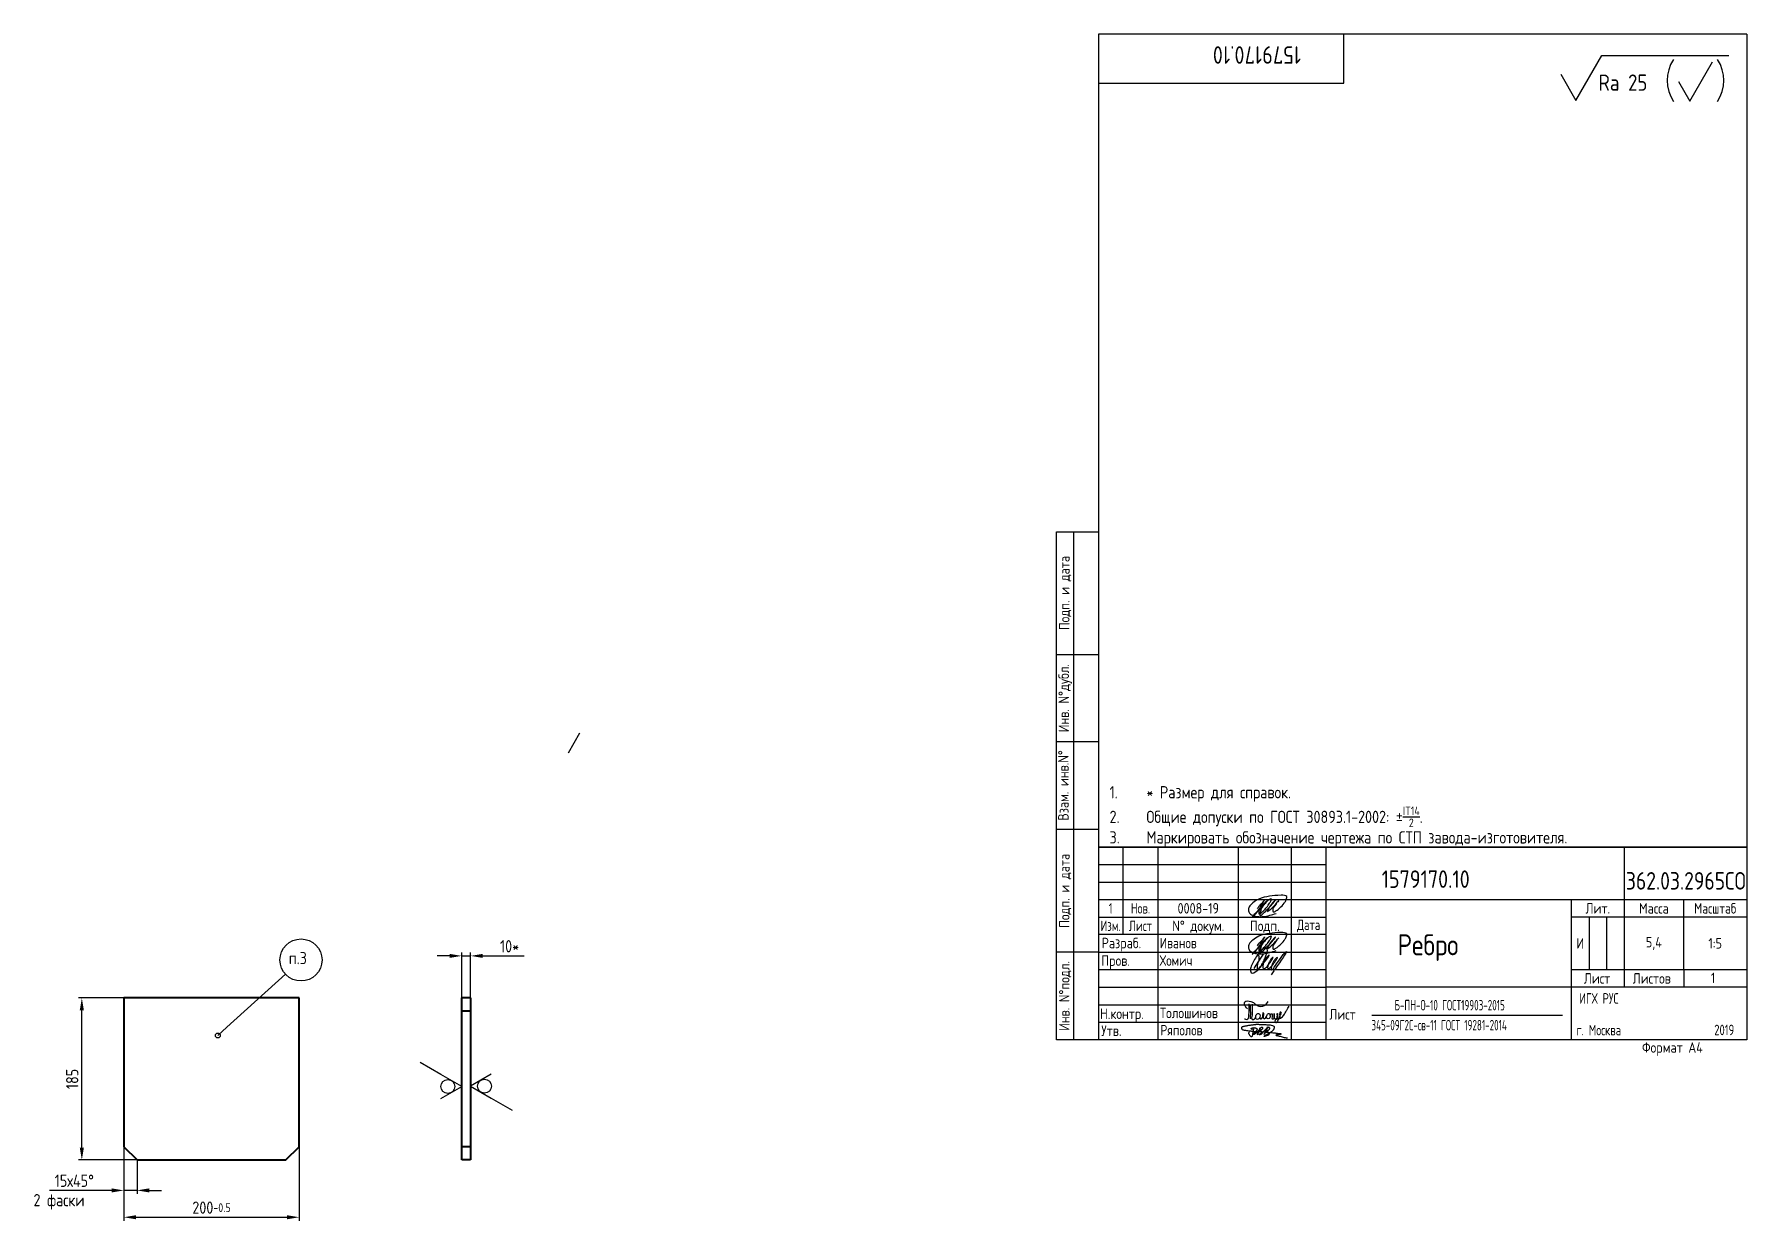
# Model space of a CAD drawing. Header units: millimetres. Extents: x 153 to 642, y 158 to 497.
# The model-space entities are those that its viewports show. They can reach past a viewport. Long polylines and large blocks are cut down to what shows.
import ezdxf
from ezdxf.enums import TextEntityAlignment as Align

# ---------------------------------------------------------------- set-up
doc = ezdxf.new("R2010")
doc.units = ezdxf.units.MM
for name, color, linetype in [('12_SURFACE_FINISH', 7, 'Continuous'), ('Bord', 1, 'Continuous'), ('Cont', 6, 'Continuous'), ('Dim', 7, 'Continuous'), ('Text', 3, 'Continuous'), ('Textb', 6, 'Continuous'), ('Подписи', 10, 'Continuous')]:
    doc.layers.add(name, color=color, linetype=linetype)
doc.layers.add('Con', color=6, linetype='Continuous', lineweight=40)
doc.layers.add('Основные', color=5, linetype='Continuous', lineweight=40)
doc.styles.add('Style1', font='romans.shx', dxfattribs={"width": 0.8})
doc.dimstyles.new('DIMSTYLE_1$0', dxfattribs={"dimtxt": 3.5, "dimasz": 3.5, "dimexe": 1, "dimexo": 0, "dimgap": 1, "dimtad": 1, "dimdec": 1, "dimlfac": 5, "dimtxsty": 'Style1', "dimcen": 0.09, "dimadec": 1, "dimazin": 2, "dimtp": 0.8, "dimtm": 0.8, "dimtfac": 1, "dimtdec": 1, "dimtofl": 0, "dimtmove": 0, "dimatfit": 3, "dimfxl": 1, "dimtolj": 1, "dimarcsym": 0})

# ---------------------------------------------------------------- blocks, each defined once
blk = doc.blocks.new('*D6')
at = {"layer": 'Defpoints', "color": 0, "transparency": 16777216}
for p in [(178.95, 179.5), (228.95, 179.5), (228.95, 159.39)]:
    blk.add_point(p, dxfattribs=at)
at = {"layer": 'Dim', "color": 0, "lineweight": -2, "transparency": 16777216}
for p, q in [((178.95, 179.5), (178.95, 158.39)), ((228.95, 179.5), (228.95, 158.39)), ((182.45, 159.39), (225.45, 159.39))]:
    blk.add_line(p, q, dxfattribs=at)
at = {"layer": 'Dim', "color": 0, "transparency": 16777216}
for points in [[(182.45, 159.98), (182.45, 158.81), (178.95, 159.39)], [(225.45, 159.98), (225.45, 158.81), (228.95, 159.39)]]:
    blk.add_solid(points, dxfattribs=at)
at = {"layer": 'Dim', "color": 0, "transparency": 16777216, "insert": (203.95, 162.14), "char_height": 3.5, "attachment_point": 5, "style": 'Style1'}
blk.add_mtext('\\A1;200{}{\\H0.71x;\\C3;-0.5}', dxfattribs=at)
blk = doc.blocks.new('*D7')
at = {"layer": 'Defpoints', "color": 0, "transparency": 16777216}
for p in [(166.95, 222), (178.95, 222), (182.7, 175.75)]:
    blk.add_point(p, dxfattribs=at)
at = {"layer": 'Dim', "color": 0, "lineweight": -2, "transparency": 16777216}
for p, q in [((178.95, 222), (165.95, 222)), ((166.95, 179.25), (166.95, 218.5)), ((182.7, 175.75), (165.95, 175.75))]:
    blk.add_line(p, q, dxfattribs=at)
at = {"layer": 'Dim', "color": 0, "transparency": 16777216}
for points in [[(166.36, 218.5), (167.53, 218.5), (166.95, 222)], [(166.36, 179.25), (167.53, 179.25), (166.95, 175.75)]]:
    blk.add_solid(points, dxfattribs=at)
at = {"layer": 'Dim', "color": 0, "transparency": 16777216, "insert": (164.2, 198.87), "char_height": 3.5, "attachment_point": 5, "rotation": 90, "style": 'Style1'}
blk.add_mtext('\\A1;185', dxfattribs=at)
blk = doc.blocks.new('*D4')
at = {"layer": 'Defpoints', "color": 0, "transparency": 16777216}
for p in [(178.95, 179.5), (182.7, 175.75), (178.95, 167.06)]:
    blk.add_point(p, dxfattribs=at)
at = {"layer": 'Dim', "color": 0, "lineweight": -2, "transparency": 16777216}
for p, q in [((178.95, 179.5), (178.95, 166.06)), ((182.7, 175.75), (182.7, 166.06)), ((175.45, 167.06), (157.68, 167.06)), ((182.7, 167.06), (178.95, 167.06)), ((186.2, 167.06), (189.7, 167.06))]:
    blk.add_line(p, q, dxfattribs=at)
at = {"layer": 'Dim', "color": 0, "transparency": 16777216}
for points in [[(175.45, 167.64), (175.45, 166.48), (178.95, 167.06)], [(186.2, 167.64), (186.2, 166.48), (182.7, 167.06)]]:
    blk.add_solid(points, dxfattribs=at)
at = {"layer": 'Dim', "color": 0, "transparency": 16777216, "insert": (164.81, 169.81), "char_height": 3.5, "attachment_point": 5, "style": 'Style1'}
blk.add_mtext('\\A1;15х45%%D', dxfattribs=at)
blk = doc.blocks.new('_DOTBLANK')
at = {"color": 0, "linetype": 'ByBlock'}
blk.add_line((-1, 0), (0, 0), dxfattribs=at)
blk.add_circle((0, 0), 0.2, dxfattribs=at)
blk = doc.blocks.new('*D5')
at = {"layer": 'Defpoints', "color": 0, "transparency": 16777216}
for p in [(277.86, 234), (275.36, 222), (277.86, 222)]:
    blk.add_point(p, dxfattribs=at)
at = {"layer": 'Dim', "color": 0, "lineweight": -2, "transparency": 16777216}
for p, q in [((275.36, 222), (275.36, 235)), ((277.86, 222), (277.86, 235)), ((271.86, 234), (268.36, 234)), ((275.36, 234), (277.86, 234)), ((281.36, 234), (293.13, 234))]:
    blk.add_line(p, q, dxfattribs=at)
at = {"layer": 'Dim', "color": 0, "transparency": 16777216}
for points in [[(271.86, 234.58), (271.86, 233.42), (275.36, 234)], [(281.36, 234.58), (281.36, 233.42), (277.86, 234)]]:
    blk.add_solid(points, dxfattribs=at)
at = {"layer": 'Dim', "color": 0, "transparency": 16777216, "insert": (288.99, 236.75), "char_height": 3.5, "attachment_point": 5, "style": 'Style1'}
blk.add_mtext('\\A1;10*', dxfattribs=at)
blk = doc.blocks.new('A$C63F45750')
at = {"layer": 'Text'}
for points, knots in [([(3.17, 2.37), (3.12, 2.38), (3.04, 2.41), (2.94, 2.5), (2.85, 2.57), (2.79, 2.69), (2.87, 2.77), (2.99, 2.84), (3.16, 2.89), (3.36, 2.93), (3.6, 2.95), (3.82, 2.92), (4.05, 2.87), (4.25, 2.78), (4.45, 2.63), (4.46, 2.42), (4.38, 2.26), (4.28, 2.1), (4.17, 1.94), (4.03, 1.78), (3.89, 1.62), (3.75, 1.52), (3.63, 1.43), (3.49, 1.36), (3.35, 1.3), (3.24, 1.25), (3.16, 1.21), (3.12, 1.15), (3.19, 1.1), (3.27, 1.09), (3.4, 1.07), (3.55, 1.07), (3.72, 1.12), (3.92, 1.19), (4.1, 1.34), (4.26, 1.51), (4.44, 1.65), (4.59, 1.81), (4.74, 1.93), (4.84, 2.04), (4.93, 2.14), (5.07, 2.29), (5.19, 2.53), (5.28, 2.68), (5.35, 2.96), (5.23, 2.66), (5.2, 2.44), (5.04, 2.09), (4.95, 1.81), (4.86, 1.57), (4.75, 1.31), (4.67, 1.12), (4.46, 0.78), (4.62, 1.17), (4.71, 1.45), (4.88, 1.74), (5.01, 2), (5.08, 2.19), (5.19, 2.4), (5.32, 2.58), (5.4, 2.75), (5.52, 2.89), (5.65, 3.04), (5.85, 3.1), (6.02, 3.03), (6.08, 2.87), (6.03, 2.7), (5.9, 2.51), (5.7, 2.37), (5.55, 2.23), (5.4, 2.17), (5.31, 2.12), (5.12, 2.09), (5.35, 2.07), (5.48, 2), (5.64, 1.93), (5.75, 1.8), (5.85, 1.67), (5.89, 1.54), (5.89, 1.37), (5.8, 1.2), (5.63, 1.06), (5.41, 0.94), (5.23, 0.86), (5.02, 0.92), (5.13, 1.1), (5.28, 1.16), (5.44, 1.27), (5.61, 1.36), (5.74, 1.46), (5.86, 1.53), (5.95, 1.61), (6.05, 1.69), (6.15, 1.77), (6.28, 1.87), (6.46, 2.02), (6.65, 2.19), (6.83, 2.37), (6.98, 2.49), (7.11, 2.61), (7.2, 2.74), (7.32, 2.84), (7.42, 2.97), (7.48, 3.08), (7.48, 3.27), (7.34, 3.08), (7.28, 2.94), (7.18, 2.69), (7.1, 2.46), (7, 2.22), (6.93, 1.98), (6.83, 1.78), (6.73, 1.55), (6.67, 1.34), (6.6, 1.14), (6.56, 1.03), (6.39, 0.99), (6.62, 1.33), (6.75, 1.54), (6.93, 1.87), (7.05, 2.08), (7.18, 2.32), (7.33, 2.6), (7.47, 2.89), (7.6, 3.07), (7.79, 3.18), (7.95, 3.01), (8, 2.81), (7.99, 2.62), (7.94, 2.46), (7.83, 2.33), (7.69, 2.22), (7.53, 2.11), (7.37, 2.03), (7.21, 1.99), (7.11, 1.97), (6.89, 1.98), (7.07, 1.94), (7.15, 1.9), (7.27, 1.88), (7.39, 1.84), (7.52, 1.81), (7.62, 1.72), (7.7, 1.62), (7.78, 1.51), (7.83, 1.39), (7.87, 1.26), (7.88, 1.13), (7.86, 0.99), (7.75, 0.88), (7.6, 0.77), (7.4, 0.73), (7.19, 0.66), (6.97, 0.55), (6.71, 0.48), (6.57, 0.44), (6.42, 0.42), (6.52, 0.58), (6.61, 0.64), (6.81, 0.78), (7.06, 0.89), (7.33, 1.04), (7.55, 1.16), (7.7, 1.24), (7.84, 1.32), (7.99, 1.43), (8.21, 1.58), (8.48, 1.76), (8.74, 1.95), (8.97, 2.12), (9.1, 2.29), (9.23, 2.44), (9.3, 2.6), (9.37, 2.74), (9.42, 2.92), (9.45, 3.13), (9.21, 3.48), (8.67, 3.59), (8.09, 3.63), (7.57, 3.66), (7.06, 3.74), (6.57, 3.75), (6.09, 3.74), (5.67, 3.78), (5.28, 3.78), (4.96, 3.81), (4.65, 3.83), (4.31, 3.82), (3.97, 3.79), (3.61, 3.74), (3.22, 3.67), (2.86, 3.66), (2.53, 3.61), (2.18, 3.52), (1.78, 3.54), (1.38, 3.37), (0.96, 3.35), (0.58, 3.24), (0.25, 3.19), (0.03, 3.06), (-0.03, 2.83), (0.02, 2.6), (0.26, 2.38), (0.59, 2.33), (1, 2.2), (1.48, 2.15), (1.93, 2.05), (2.35, 2.02), (2.72, 2.01), (3.11, 1.94), (3.68, 1.94), (4.25, 1.83), (4.91, 1.87), (5.53, 1.76), (6.13, 1.72), (6.73, 1.71), (7.32, 1.62), (7.99, 1.55), (8.64, 1.54), (9.16, 1.46), (9.61, 1.42), (10.03, 1.4), (10.41, 1.32), (10.73, 1.29), (11.01, 1.24), (11.18, 1.23), (11.42, 1.14), (11.18, 1.06), (11.01, 1.03), (10.71, 0.98), (10.37, 0.92), (10.1, 0.91), (9.65, 0.75), (10.22, 0.67), (10.54, 0.59), (11.08, 0.47), (11.61, 0.35), (12.17, 0.15), (12.64, 0.08), (12.98, 0.03), (13.11, 0.01), (13.18, 0)], [0, 0, 0, 0, 0.153866, 0.270441, 0.388867, 0.510533, 0.592156, 0.71333, 0.90842, 1.11344, 1.349254, 1.61246, 1.782219, 2.047249, 2.291879, 2.451528, 2.651081, 2.806158, 3.017979, 3.227348, 3.462381, 3.633009, 3.75766, 3.920516, 4.080796, 4.214529, 4.291786, 4.349969, 4.397594, 4.50822, 4.594826, 4.799244, 4.954392, 5.128468, 5.437537, 5.632649, 5.842485, 6.094987, 6.293219, 6.410959, 6.551192, 6.687808, 7.022147, 7.294342, 7.425356, 7.52079, 7.946481, 8.313051, 8.59833, 8.833695, 9.090496, 9.427695, 9.601191, 9.883219, 10.093306, 10.673943, 10.798776, 10.974628, 11.287247, 11.486184, 11.648652, 11.848902, 12.027194, 12.25348, 12.40059, 12.537783, 12.716293, 12.91523, 13.208551, 13.438489, 13.549668, 13.67779, 13.77127, 13.930001, 14.029091, 14.272112, 14.434836, 14.547084, 14.739051, 14.830983, 15.061241, 15.268922, 15.500489, 15.788979, 15.879568, 16.024283, 16.221854, 16.418714, 16.593102, 16.783247, 16.91018, 17.018213, 17.135263, 17.278205, 17.430482, 17.620087, 17.979626, 18.191789, 18.388716, 18.565718, 18.714854, 18.857929, 19.039974, 19.171375, 19.283034, 19.400085, 19.618058, 19.882245, 20.150781, 20.377854, 20.649532, 20.89723, 21.042543, 21.40016, 21.557817, 21.667145, 21.752781, 21.926256, 22.412297, 22.813145, 22.961412, 23.171289, 23.607257, 23.940428, 24.110007, 24.291214, 24.48084, 24.697609, 24.904078, 25.034245, 25.218018, 25.407651, 25.573473, 25.787447, 25.930292, 26.051316, 26.18846, 26.285312, 26.406799, 26.52425, 26.630463, 26.793722, 26.898606, 27.029313, 27.171012, 27.314101, 27.419918, 27.580557, 27.709367, 27.829268, 28.024364, 28.266961, 28.41242, 28.705761, 28.989137, 29.187748, 29.233768, 29.332802, 29.529535, 29.667094, 30.039923, 30.332117, 30.61061, 30.769982, 30.856778, 31.109923, 31.313488, 31.656425, 32.066331, 32.296628, 32.49714, 32.710276, 32.891468, 33.014834, 33.177747, 33.444503, 33.618009, 34.409008, 34.914636, 35.419802, 35.95397, 36.458179, 36.88069, 37.388403, 37.738353, 38.034261, 38.353468, 38.693154, 39.037638, 39.391136, 39.787481, 40.203773, 40.488977, 40.784975, 41.26625, 41.668005, 42.070065, 42.499388, 42.869834, 43.079573, 43.213439, 43.554591, 43.717296, 44.153724, 44.506336, 45.019111, 45.587859, 45.90191, 46.270392, 46.703958, 47.093115, 47.952647, 48.44014, 49.079253, 49.808223, 50.268654, 50.851051, 51.604831, 52.298429, 52.776925, 53.1907, 53.661988, 54.042386, 54.348524, 54.616841, 54.853814, 54.983777, 55.126096, 55.333328, 55.613101, 56.008732, 56.315809, 56.59982, 56.87931, 57.399251, 57.889617, 58.432507, 59.066698, 59.660314, 59.862668, 60.07277, 60.07277, 60.07277, 60.07277]), ([(2.31, 1.53), (2.26, 1.52), (2.17, 1.51), (2.06, 1.48), (1.93, 1.38), (2.07, 1.25), (2.14, 1.11), (2.26, 0.93), (2.39, 0.72), (2.57, 0.54), (2.71, 0.44), (2.86, 0.4), (3.02, 0.43), (3.14, 0.54), (3.21, 0.79), (3.25, 1.07), (3.31, 1.4), (3.35, 1.67), (3.38, 1.92), (3.47, 2.19), (3.5, 2.43), (3.54, 2.59), (3.56, 2.64)], [0, 0, 0, 0, 0.15847, 0.269731, 0.363591, 0.555514, 0.688037, 0.848606, 1.204359, 1.433632, 1.58673, 1.729549, 1.880686, 2.057874, 2.19169, 2.63505, 2.928153, 3.184121, 3.441863, 3.696117, 4.025873, 4.178055, 4.178055, 4.178055, 4.178055])]:
    blk.add_open_spline(points, degree=3, knots=knots, dxfattribs=at)
blk = doc.blocks.new('A$C4F4A4F5D')
at = {"layer": 'Основные', "lineweight": 25}
for points, knots in [([(0.76, 2.84), (0.53, 3.07), (0.02, 3.58), (-0.25, 5.26), (1.65, 5.12), (2.72, 4.57), (3.71, 3.46), (5.71, 3.44), (6.39, 4.52), (6.67, 4.97)], [0, 0, 0, 0, 0.995549, 2.196439, 3.853213, 4.970011, 6.02292, 8.170898, 9.705386, 9.705386, 9.705386, 9.705386]), ([(1.19, 4.34), (1.17, 3.4), (1.13, 2.06), (0.98, -0.44), (0.2, -0.16), (0.03, -0.03), (0, 0)], [0, 0, 0, 0, 3.274293, 4.654149, 5.171803, 5.30168, 5.30168, 5.30168, 5.30168]), ([(1.58, 3.74), (1.58, 3.25), (1.58, 2.32), (1.61, 1.07), (1.55, 0.31), (1.53, 0)], [0, 0, 0, 0, 1.453969, 2.804084, 3.740223, 3.740223, 3.740223, 3.740223]), ([(2.1, 4.21), (2.1, 3.72), (2.08, 2.67), (2.22, 1.45), (1.71, -0.56), (3.23, 0.14), (3.06, 1.09), (3.85, 1.74), (4.43, 1.17), (4.31, 0.54), (4.11, -0.15), (3.33, -0.21), (3.11, 0.28), (3.13, 0.53), (3.14, 0.66)], [0, 0, 0, 0, 1.402041, 3.063923, 4.415037, 5.298701, 6.374637, 7.087927, 7.603499, 8.330482, 8.911132, 9.613125, 9.996533, 10.366919, 10.366919, 10.366919, 10.366919]), ([(4.28, 0.44), (4.31, 0.37), (4.37, 0.25), (4.41, 0.06), (4.62, -0.05), (5, 0.18), (5.14, 0.84), (5.2, 1.3), (5.31, 2.06), (5.31, 1.17), (5.3, 0.78), (5.2, 0.26), (5.58, -0.01), (5.91, 0.16), (6.08, 0.5), (6.26, 0.9), (6.43, 1.31), (6.72, 1.59), (7.17, 1.58), (7.18, 1.05), (7.31, 0.57), (6.99, 0.02), (6.34, -0.02), (6.17, 0.51), (6.24, 0.79), (6.27, 0.92)], [0, 0, 0, 0, 0.247339, 0.413433, 0.559308, 0.874045, 1.558567, 2.392422, 2.645523, 3.22433, 3.719885, 4.231527, 4.573657, 4.879974, 5.190145, 5.704595, 6.19318, 6.529505, 6.863422, 7.269696, 7.83948, 8.395909, 8.926487, 9.378613, 9.791445, 9.791445, 9.791445, 9.791445]), ([(7.18, 1.27), (7.27, 1.3), (7.44, 1.37), (7.78, 1.56), (7.87, 1.06), (7.83, 0.71), (7.66, -0.05), (8.07, 0.01), (8.43, 0.12), (8.39, 0.68), (8.46, 1.9), (8.39, 0.94), (8.43, 0.6), (8.37, 0.05), (8.74, 0.07), (9.11, -0.03), (9.26, 0.49), (9.33, 0.95), (9.27, 1.34), (9.32, 1.77), (9.28, 0.91), (9.34, 0.6), (9.2, 0.14), (9.65, -0.01), (9.83, 0.61), (10.14, 1.03), (10.6, 1.72), (9.95, 2.11), (9.91, 1.23), (10.07, 0.69), (9.92, 0), (9.35, -0.37), (8.95, -1.56), (8.34, 0.07), (10.28, -0.02), (11.26, 1.1), (11.82, 2.15), (12.24, 3.04), (12.52, 3.46), (12.65, 3.65)], [0, 0, 0, 0, 0.305783, 0.619019, 0.796582, 1.5526, 2.082394, 2.34716, 2.5822, 3.136594, 4.040413, 4.363654, 5.267311, 5.441668, 5.78494, 6.114287, 6.466434, 7.104395, 7.620812, 7.679251, 8.272982, 8.692439, 9.1059, 9.338721, 9.784511, 10.568279, 11.297869, 11.566962, 12.285888, 12.851793, 13.545205, 14.102749, 15.055561, 15.671649, 17.422398, 18.699613, 20.16544, 20.963871, 21.66672, 21.66672, 21.66672, 21.66672])]:
    blk.add_open_spline(points, degree=3, knots=knots, dxfattribs=at)
blk = doc.blocks.new('SYM_68_BL11', base_point=(382.01, 276.36))
at = {"layer": '12_SURFACE_FINISH', "color": 2, "linetype": 'Continuous'}
for p, q in [((361.75, 271.02), (369.18, 283.91)), ((369.18, 283.91), (405.36, 283.91)), ((397.52, 276.47), (400.77, 282.09)), ((357.42, 278.52), (361.75, 271.02)), ((391.02, 276.47), (394.27, 270.84)), ((394.27, 270.84), (397.52, 276.47))]:
    blk.add_line(p, q, dxfattribs=at)
for centre, start, end in [((398.55, 276.79), 146.7128, 214.1116), ((393.23, 276.79), 325.8884, 33.2872)]:
    blk.add_arc(centre, 10.74, start, end, dxfattribs=at)
at = {"layer": '12_SURFACE_FINISH', "color": 2, "linetype": 'Continuous', "style": 'Style1', "width": 0.8}
blk.add_text('Ra 25', height=4.667, dxfattribs=at).set_placement((368.23, 273.79))

msp = doc.modelspace()

# ---------------------------------------------------------------- linework, layer by layer
at = {"color": 7, "linetype": 'Continuous'}
msp.add_circle((229.487522, 232.832416), 6, dxfattribs=at)
at = {"layer": '12_SURFACE_FINISH', "color": 2, "linetype": 'Continuous'}
for p, q in [((305.83708, 292.000642), (309.084674, 297.62564)), ((275.359981, 196.70772), (275.359981, 218.249219)), ((277.859981, 206.312232), (277.859981, 218.249219)), ((269.429716, 200.13156), (263.478496, 203.567499)), ((275.359981, 196.70772), (269.429716, 200.13156)), ((269.429716, 193.28388), (275.359981, 196.70772)), ((283.790246, 200.248768), (277.859981, 196.824928)), ((277.859981, 196.824928), (283.790246, 193.401088)), ((283.790246, 193.401088), (289.741466, 189.96515))]:
    msp.add_line(p, q, dxfattribs=at)
for centre in [(271.391231, 196.70772), (281.828731, 196.824928)]:
    msp.add_circle(centre, 1.984375, dxfattribs=at)
at = {"layer": 'Bord'}
for p, q in [((457.020992, 260.073953), (522.020992, 260.073953)), ((457.020992, 255.073953), (522.020992, 255.073953)), ((457.020992, 250.073953), (522.020992, 250.073953)), ((597.020992, 245.073953), (597.020992, 230.073953)), ((602.020992, 245.073953), (602.020992, 230.073953)), ((457.020992, 235.073953), (522.020992, 235.073953)), ((457.020992, 230.073953), (522.020992, 230.073953)), ((457.020992, 225.073953), (522.020992, 225.073953)), ((457.020992, 220.073953), (522.020992, 220.073953)), ((457.020992, 215.073953), (522.020992, 215.073953))]:
    msp.add_line(p, q, dxfattribs=at)
at = {"layer": 'Con', "linetype": 'Continuous'}
for p, q in [((178.947278, 221.999219), (178.947278, 179.499219)), ((228.947278, 221.999219), (178.947278, 221.999219)), ((228.947278, 179.499219), (228.947278, 221.999219)), ((275.359981, 175.749219), (275.359981, 221.999219)), ((277.859981, 221.999219), (275.359981, 221.999219)), ((277.859981, 221.999219), (277.859981, 175.749219)), ((277.859981, 218.249219), (275.359981, 218.249219)), ((178.947278, 179.499219), (182.697278, 175.749219)), ((225.197278, 175.749219), (228.947278, 179.499219)), ((277.859981, 179.499219), (275.359981, 179.499219)), ((182.697278, 175.749219), (225.197278, 175.749219)), ((277.859981, 175.749219), (275.359981, 175.749219))]:
    msp.add_line(p, q, dxfattribs=at)
at = {"layer": 'Cont'}
for p, q in [((642.020992, 497.073953), (457.020992, 497.073953)), ((457.020992, 497.073953), (457.020992, 210.073953)), ((527.020992, 483.073953), (527.020992, 497.073953)), ((642.020992, 497.073953), (642.020992, 210.073953)), ((642.020992, 497.073953), (642.020992, 210.073953)), ((457.020992, 483.073953), (527.020992, 483.073953)), ((445.020992, 210.073953), (445.020992, 355.073953)), ((445.020992, 355.073953), (457.020992, 355.073953)), ((450.020992, 210.073953), (450.020992, 355.073953)), ((445.020992, 320.073953), (457.020992, 320.073953)), ((457.020992, 295.073953), (445.020992, 295.073953)), ((457.020992, 270.073953), (445.020992, 270.073953)), ((457.020992, 265.073953), (642.020992, 265.073953)), ((642.020992, 265.073953), (457.020992, 265.073953)), ((464.020992, 265.073953), (464.020992, 240.073953)), ((474.020992, 265.073953), (474.020992, 210.073953)), ((497.020992, 210.073953), (497.020992, 265.073953)), ((512.020992, 265.073953), (512.020992, 210.073953)), ((522.020992, 210.073953), (522.020992, 265.073953)), ((607.020992, 265.073953), (607.020992, 230.073953)), ((522.020992, 250.073953), (642.020992, 250.073953)), ((592.020992, 210.073953), (592.020992, 250.073953)), ((624.020992, 230.073953), (624.020992, 250.073953)), ((457.020992, 245.073953), (522.020992, 245.073953)), ((642.020992, 245.073953), (592.020992, 245.073953)), ((522.020992, 240.073953), (457.020992, 240.073953)), ((457.020992, 235.073953), (445.020992, 235.073953)), ((592.020992, 230.073953), (642.020992, 230.073953)), ((607.020992, 230.073953), (607.020992, 225.073953)), ((624.020992, 230.073953), (624.020992, 225.073953)), ((642.020992, 225.073953), (522.020992, 225.073953)), ((457.020992, 210.073953), (445.020992, 210.073953)), ((642.020992, 210.073953), (457.020992, 210.073953))]:
    msp.add_line(p, q, dxfattribs=at)
at = {"layer": 'Dim', "linetype": 'Continuous'}
msp.add_lwpolyline([(208.347492, 213.6333), (225.045885, 228.798577)], dxfattribs=at)
at = {"layer": 'Text'}
msp.add_line((535.05538, 217.032713), (589.46236, 217.032713), dxfattribs=at)
at = {"layer": 'Подписи'}
for points, knots in [([(505.311248, 249.871848), (504.820116, 249.424262), (503.961594, 248.641861), (503.153252, 247.355695), (502.663847, 246.497546), (502.895453, 245.856711), (503.593913, 246.386583), (504.200257, 246.868597), (505.109084, 247.891189), (505.782529, 248.9492), (506.242295, 249.58805), (506.452004, 250.371121), (505.716569, 250.066711), (505.158012, 249.642895), (504.535975, 248.810473), (503.856371, 248.135602), (503.499367, 247.324673), (503.166744, 246.531081), (503.066748, 245.978644), (503.109434, 245.374851), (503.836726, 245.864391), (504.515964, 246.587061), (505.820559, 247.853588), (506.703537, 248.790853), (508.091545, 250.686333), (506.074143, 248.385245), (505.703493, 247.895547), (505.161533, 246.543698), (506.529915, 247.573094), (506.892286, 247.985953), (508.969905, 250.312219), (507.523755, 248.757027), (507.144401, 247.948292), (506.641595, 247.140041), (506.949694, 246.347199), (507.962401, 246.988147), (508.842454, 247.720807), (509.865129, 248.774783), (510.534075, 249.781995), (511.127013, 251.279248), (508.286141, 251.320848), (506.00811, 251.10836), (503.03267, 250.516368), (501.144382, 249.274834), (500.049723, 248.206555), (499.68052, 247.049561), (500.160896, 245.984564), (501.214141, 245.472043), (502.53898, 245.162825), (504.131462, 245.181286), (505.92654, 245.542189), (507.124414, 245.931742), (507.706801, 246.121137)], [0, 0, 0, 0, 1.9755003058, 3.4532655901, 4.5996818389, 4.791472675, 5.1452375558, 6.4973846047, 7.6642721628, 9.0943063479, 10.114998139, 10.4597616246, 10.8115623888, 11.7920416686, 12.9597431511, 13.7676755857, 14.6604124839, 15.6050306156, 16.2454480121, 16.5720312816, 16.925794956, 18.1469007254, 20.185043749, 21.7893309009, 22.9510094769, 24.6267432072, 26.592473741, 27.0355578673, 27.4505844085, 30.0173640127, 31.4578119876, 32.5948328038, 33.885024293, 34.8044903629, 35.1920743722, 35.9844405449, 37.3730679663, 39.2077815611, 40.0665527497, 41.2487241093, 42.8519812036, 46.1968048054, 49.4054982102, 51.4228304852, 52.9586065349, 53.9067104121, 54.8595111752, 56.1758952969, 57.2489188692, 58.9506085164, 60.8911350828, 62.727304008, 62.727304008, 62.727304008, 62.727304008]), ([(502.432729, 247.496124), (502.587843, 247.783298), (502.94439, 248.443398), (503.750561, 248.986422), (505.013422, 250.930754), (502.807573, 247.327972), (502.163687, 246.467572), (500.354181, 244.353499), (502.507956, 246.978377), (503.409115, 247.714479), (503.915603, 248.128197)], [0, 0, 0, 0, 0.9496870478, 2.182955251, 3.2119337557, 5.8438975301, 8.0893629443, 9.2953032315, 11.1822639311, 13.6038184395, 13.6038184395, 13.6038184395, 13.6038184395]), ([(505.311248, 239.252748), (504.820116, 238.805162), (503.961594, 238.022761), (503.153252, 236.736595), (502.663847, 235.878446), (502.895453, 235.237611), (503.593913, 235.767483), (504.200257, 236.249497), (505.109084, 237.272089), (505.782529, 238.3301), (506.242295, 238.968949), (506.452004, 239.752021), (505.716569, 239.44761), (505.158012, 239.023795), (504.535975, 238.191373), (503.856371, 237.516501), (503.499367, 236.705573), (503.166744, 235.911981), (503.066748, 235.359544), (503.109434, 234.75575), (503.836726, 235.245291), (504.515964, 235.967961), (505.820559, 237.234488), (506.703537, 238.171753), (508.091545, 240.067233), (506.074143, 237.766145), (505.703493, 237.276447), (505.161533, 235.924597), (506.529915, 236.953994), (506.892286, 237.366853), (508.969905, 239.693119), (507.523755, 238.137927), (507.144401, 237.329192), (506.641595, 236.520941), (506.949694, 235.728099), (507.962401, 236.369047), (508.842454, 237.101707), (509.865129, 238.155683), (510.534075, 239.162894), (511.127013, 240.660148), (508.286141, 240.701747), (506.00811, 240.48926), (503.03267, 239.897268), (501.144382, 238.655734), (500.049723, 237.587455), (499.68052, 236.430461), (500.160896, 235.365464), (501.214141, 234.852943), (502.53898, 234.543725), (504.131462, 234.562186), (505.92654, 234.923089), (507.124414, 235.312642), (507.706801, 235.502037)], [0, 0, 0, 0, 1.9755003058, 3.4532655901, 4.5996818389, 4.791472675, 5.1452375558, 6.4973846047, 7.6642721628, 9.0943063479, 10.114998139, 10.4597616246, 10.8115623888, 11.7920416686, 12.9597431511, 13.7676755857, 14.6604124839, 15.6050306156, 16.2454480121, 16.5720312816, 16.925794956, 18.1469007254, 20.185043749, 21.7893309009, 22.9510094769, 24.6267432072, 26.592473741, 27.0355578673, 27.4505844085, 30.0173640127, 31.4578119876, 32.5948328038, 33.885024293, 34.8044903629, 35.1920743722, 35.9844405449, 37.3730679663, 39.2077815611, 40.0665527497, 41.2487241093, 42.8519812036, 46.1968048054, 49.4054982102, 51.4228304852, 52.9586065349, 53.9067104121, 54.8595111752, 56.1758952969, 57.2489188692, 58.9506085164, 60.8911350828, 62.727304008, 62.727304008, 62.727304008, 62.727304008]), ([(502.432729, 236.877024), (502.587843, 237.164198), (502.94439, 237.824298), (503.750561, 238.367322), (505.013422, 240.311654), (502.807573, 236.708871), (502.163687, 235.848472), (500.354181, 233.734398), (502.507956, 236.359277), (503.409115, 237.095379), (503.915603, 237.509097)], [0, 0, 0, 0, 0.9496870478, 2.182955251, 3.2119337557, 5.8438975301, 8.0893629443, 9.2953032315, 11.1822639311, 13.6038184395, 13.6038184395, 13.6038184395, 13.6038184395]), ([(502.731114, 234.189381), (502.771363, 233.603406), (502.857162, 232.354286), (502.107757, 231.273144), (502.439646, 229.990941), (503.751145, 231.356063), (504.185891, 232.575568), (504.998574, 234.384657), (505.456564, 235.541977), (504.710401, 236.537596), (503.237359, 235.298161), (501.930352, 233.671901), (500.654077, 231.46337), (500.316883, 229.876085), (500.706545, 228.706939), (502.317485, 229.667161), (503.425164, 231.06576), (504.645566, 232.446118), (505.411582, 233.497619), (506.052567, 234.721269), (505.038024, 233.583139), (504.367577, 232.725562), (503.846542, 231.720349), (503.895341, 229.975046), (505.253649, 230.926603), (505.717317, 231.802885), (506.40902, 232.531087), (507.220731, 234.107489), (505.718582, 232.527682), (505.59277, 231.607425), (505.214849, 230.816379), (505.470091, 230.186408), (506.351741, 230.919352), (506.9181, 231.593108), (507.483195, 232.448214), (508.473241, 233.903623), (507.377, 233.090454), (506.951757, 232.381245), (506.54553, 231.376866), (506.26037, 230.651975), (506.373507, 229.606442), (508.098922, 232.063715), (508.87777, 233.132351), (509.958018, 234.665144), (511.624021, 236.134469), (507.889257, 230.989154), (506.791329, 229.318272), (506.330001, 228.6162)], [0, 0, 0, 0, 1.694376966, 3.6118909173, 4.0773596193, 4.6044696891, 7.711907399, 8.8845575327, 10.5530205402, 11.0203133554, 12.0859440855, 14.8694269074, 18.302411864, 19.1950251345, 19.7973117892, 21.4479572782, 22.8457630108, 25.8335957441, 26.3838687116, 27.2553548311, 28.2725305527, 28.9079719656, 30.992725245, 31.7632380885, 32.8060583068, 34.2658968047, 35.0531587867, 36.1698697357, 37.3772043154, 38.7746868275, 39.5744284943, 39.8573709122, 40.4469005929, 41.9893109515, 42.8461580132, 44.0823139947, 44.7012102176, 45.6742939846, 46.9142556856, 47.7497256359, 48.2121396249, 49.3233803804, 53.08453821, 54.4889328136, 54.7941499451, 59.2738171203, 62.5201202604, 62.5201202604, 62.5201202604, 62.5201202604]), ([(504.074301, 234.518535), (503.540853, 233.756421), (502.602776, 232.416229), (501.754026, 231.017941), (501.387926, 230.414803)], [0, 0, 0, 0, 2.7898194356, 4.9059520561, 4.9059520561, 4.9059520561, 4.9059520561])]:
    msp.add_open_spline(points, degree=3, knots=knots, dxfattribs=at)

# ---------------------------------------------------------------- block references
at = {"layer": '12_SURFACE_FINISH', "color": 2, "linetype": 'Continuous'}
msp.add_blockref('SYM_68_BL11', (613.516726, 483.501371), dxfattribs=at)
at = {"layer": 'Cont'}
msp.add_blockref('A$C63F45750', (497.827202, 210.569607), dxfattribs=at)
at = {"layer": 'Dim', "linetype": 'Continuous', "xscale": 3.500000000000001, "yscale": 3.500000000000001, "zscale": 3.500000000000001, "rotation": 222.24534396728345}
msp.add_blockref('_DOTBLANK', (205.756537, 211.280226), dxfattribs=at)
at = {"layer": 'Подписи'}
msp.add_blockref('A$C4F4A4F5D', (498.782678, 216.020452), dxfattribs=at)

# ---------------------------------------------------------------- texts
at = {"color": 2, "linetype": 'Continuous', "style": 'Style1', "width": 0.8}
msp.add_text('п.3', height=3.4999996, dxfattribs=at).set_placement((225.997723, 231.626312))
at = {"insert": (456.713263, 282.457287), "char_height": 3.5, "attachment_point": 1, "style": 'Style1'}
msp.add_mtext_dynamic_manual_height_columns('\\A1;\\pxi-3,l4,t4;1.\t* Размер для справок.\\P2.\tОбщие допуски по ГОСТ 30893.1-2002: %%P{\\H0.7x;\\SIT14/2;}.\\P3.\tМаркировать обозначение чертежа по СТП завода-изготовителя.', width=190.09460765, gutter_width=25, heights=[0], dxfattribs=at)
at = {"layer": 'Dim', "insert": (151.305386, 166.030716), "char_height": 3.5, "width": 21.7, "attachment_point": 1, "style": 'Style1'}
msp.add_mtext(' 2 фаски', dxfattribs=at)
at = {"layer": 'Text', "style": 'Style1', "width": 0.8}
for s, p in [('Подп. и дата', (447.520992, 337.573953)), ('Инв. N%%dдубл.', (447.520992, 307.573953)), ('Взам. инв.N%%d ', (447.01921, 283.45353)), ('Подп. и дата', (447.520992, 252.573953)), ('Инв. N%%dподл.', (447.520992, 222.573953))]:
    msp.add_text(s, height=3, rotation=90, dxfattribs=at).set_placement(p, align=Align.MIDDLE)
at = {"layer": 'Text', "style": 'Style1'}
for s, height, width, p in [('1579170.10', 5, 0.8, (537.836025, 253.408678)), ('Ребро', 6, 0.8, (542.384127, 234.15785)), ('Разpаб.', 3, 0.8, (457.940709, 236.175809)), ('Иванов', 3, 0.77, (474.507281, 236.172715)), ('Пpов.', 3, 0.8, (457.85693, 231.151588)), ('Хомич', 3, 0.77, (474.507281, 231.172715)), ('Б-ПН-О-10 ГОСТ19903-2015', 3, 0.6, (541.512178, 218.436001)), ('Н.контp.', 3, 0.8, (457.48371, 215.99519)), ('Толошинов', 3, 0.8, (474.575287, 216.2081)), ('Лист', 3, 0.8, (522.922235, 215.814425)), ('345-09Г2С-св-11 ГОСТ 19281-2014', 3, 0.6, (534.936128, 212.732112)), ('Утв.', 3, 0.8, (457.85693, 211.138443)), ('Ряполов', 3, 0.77, (474.70587, 211.286096)), ('г. Москва', 3, 0.7, (593.47616, 211.326177)), ('Фоpмат А4', 3, 0.8, (612.129476, 206.36099))]:
    msp.add_text(s, height=height, dxfattribs=dict(at, width=width)).set_placement(p)
at = {"layer": 'Text', "style": 'Style1', "width": 0.593724}
msp.add_text('362.03.2965СО', height=5, dxfattribs=at).set_placement((607.535121, 252.921259), (641.744947, 252.921259), align=Align.FIT)
at = {"layer": 'Text', "style": 'Style1'}
for s, width, p in [('1', 0.7, (460.520992, 247.573953)), ('Нов.', 0.7, (469.020992, 247.573953)), ('0008-19', 0.8, (485.520992, 247.573953)), ('Лит.', 0.8, (599.520992, 247.573953)), ('Масса', 0.8, (615.520992, 247.573953)), ('Масштаб', 0.75, (633.020992, 247.573953)), ('Изм.', 0.7, (460.520992, 242.573953)), ('Лист', 0.7, (469.020992, 242.573953)), ('N%%d докум.', 0.8, (485.520992, 242.573953)), ('Подп.', 0.8, (504.520992, 242.573953)), ('Лист', 0.8, (599.292831, 227.573953)), ('Листов', 0.8, (614.919948, 227.573953))]:
    msp.add_text(s, height=3, dxfattribs=dict(at, width=width)).set_placement(p, align=Align.MIDDLE_CENTER)
at = {"layer": 'Text', "style": 'Style1', "width": 0.7}
for s, p in [('Дата', (517.020992, 242.573953)), ('ИГХ РУС', (599.859192, 221.864812))]:
    msp.add_text(s, height=3, dxfattribs=at).set_placement(p, align=Align.MIDDLE)
at = {"layer": 'Text', "style": 'Style1', "width": 0.8}
for tag, text, p in [('И', 'И', (594.506459, 237.573953)), ('5,4', '', (615.520992, 237.573953)), ('1:5', '', (633.020992, 237.573953))]:
    msp.add_attdef(tag, text=text, height=3, dxfattribs=at).set_placement(p, align=Align.MIDDLE)
msp.add_attdef('1', text='', height=3, dxfattribs=at).set_placement((632.424956, 227.703813), align=Align.MIDDLE_CENTER)
at = {"layer": 'Text', "style": 'Style1', "width": 0.7}
msp.add_attdef('2019', (632.747495, 211.361582), '', height=3, dxfattribs=at)
at = {"layer": 'Textb', "style": 'Style1', "width": 0.8}
msp.add_text('1579170.10', height=5, rotation=180, dxfattribs=at).set_placement((514.815928, 493.653214))

# ---------------------------------------------------------------- dimensions: what is measured, and where the dimension line sits
at = {"layer": 'Dim'}
dim = msp.add_linear_dim(base=(277.859981, 233.999219), p1=(275.359981, 221.999219), p2=(277.859981, 221.999219), text='<>*', dimstyle='DIMSTYLE_1$0', override={"dimdec": 4, "dimlfac": 4, "dimtofl": 1}, dxfattribs=at)
dim.commit()
dim.dimension.update_dxf_attribs({"geometry": '*D5', "text_midpoint": (288.993315, 233.999219), "dimtype": 160})
dim = msp.add_linear_dim(base=(166.947278, 221.999219), p1=(182.697278, 175.749219), p2=(178.947278, 221.999219), angle=90, dimstyle='DIMSTYLE_1$0', override={"dimdec": 4, "dimlfac": 4, "dimpost": ''}, dxfattribs=at)
dim.commit()
dim.dimension.update_dxf_attribs({"geometry": '*D7', "text_midpoint": (164.197278, 198.874219)})
for base, p1, p2, text, override, picture, middle in [((178.947278, 167.060794), (182.697278, 175.749219), (178.947278, 179.499219), '<>х45%%D', {"dimdec": 4, "dimlfac": 4, "dimtofl": 1}, '*D4', (164.813944, 169.810794)), ((228.947278, 159.39348), (178.947278, 179.499219), (228.947278, 179.499219), '<>{}{\\H0.71x;\\C3;-0.5}', {"dimdec": 4, "dimlfac": 4, "dimpost": '', "dimtp": 0, "dimtm": 0.5, "dimtdec": 1, "dimtzin": 8}, '*D6', (203.947278, 162.14348))]:
    dim = msp.add_linear_dim(base=base, p1=p1, p2=p2, text=text, dimstyle='DIMSTYLE_1$0', override=override, dxfattribs=at)
    dim.commit()
    dim.dimension.update_dxf_attribs({"geometry": picture, "text_midpoint": middle})

doc.saveas('drawing.dxf')
